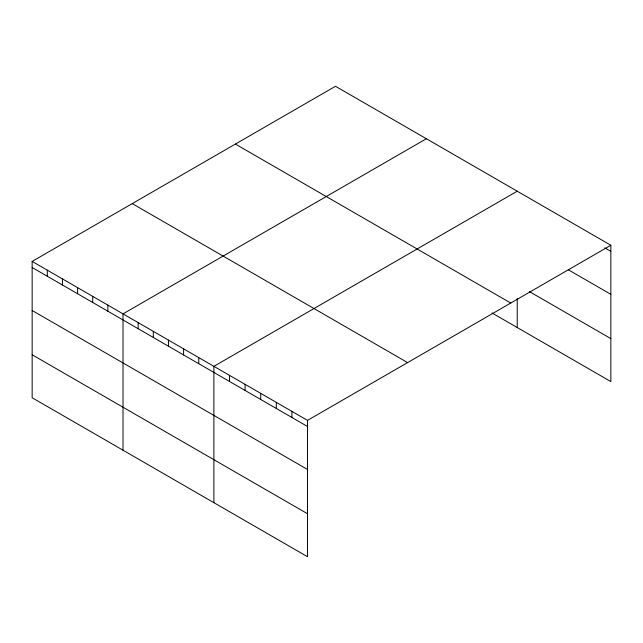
<?xml version="1.0" encoding="UTF-8"?>
<svg xmlns="http://www.w3.org/2000/svg" width="643" height="643" viewBox="0 0 643 643"><rect width="100%" height="100%" fill="white"/><g stroke="black" fill="none" stroke-linecap="round" stroke-linejoin="round"><path stroke-width="0.96" d="M610.85 245.256L335.493 86.275L32.15 261.412L32.15 397.744L307.507 556.725L307.507 420.385L610.85 245.256L610.85 381.588L491.991 312.964M426.365 138.735L123.014 313.872L123.014 450.213M517.229 191.204L213.886 366.333L213.886 502.673M604.782 247.844L610.85 251.349M568.372 269.803L610.85 294.325M529.366 291.568L610.85 338.612M235.394 144.072L510.743 303.046M132.257 203.614L407.606 362.596M32.15 261.412L307.507 420.385M32.15 267.504L307.507 426.486M32.15 310.489L307.507 469.462M32.15 354.767L307.507 513.741M517.229 298.553L517.229 327.536M291.906 411.375L291.906 417.476M276.297 402.373L276.297 408.466M260.696 393.363L260.696 399.456M245.096 384.353L245.096 390.446M229.487 375.343L229.487 381.444M198.743 357.588L198.743 363.689M183.593 348.852L183.593 354.944M168.45 340.107L168.45 346.199M153.307 331.362L153.307 337.454M138.165 322.617L138.165 328.71M107.871 305.128L107.871 311.228M92.729 296.383L92.729 302.483M77.586 287.646L77.586 293.738M62.435 278.901L62.435 284.994M47.293 270.156L47.293 276.249"/></g></svg>
